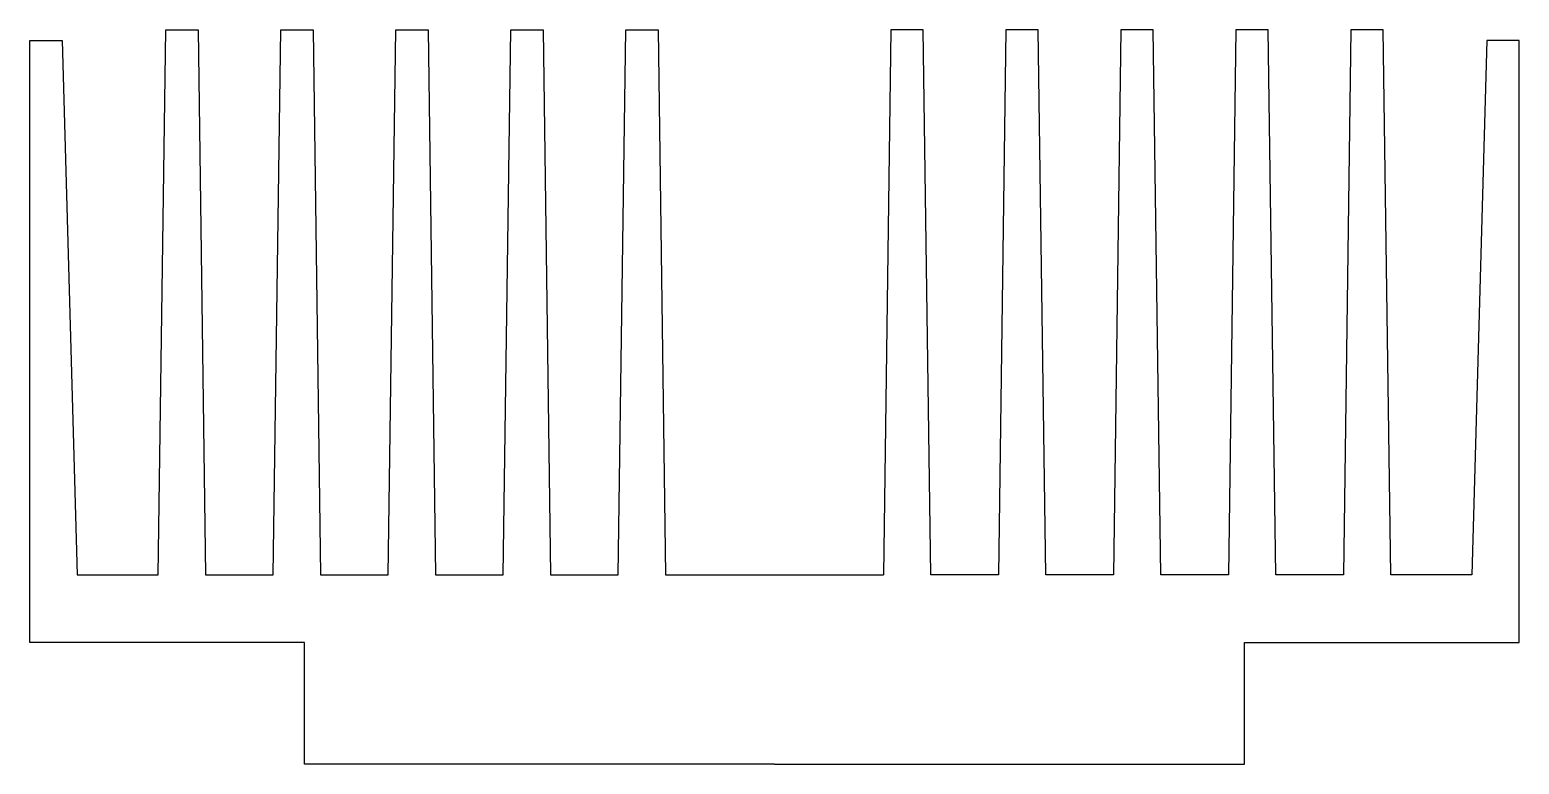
# Model space of a CAD drawing. Header units: millimetres. Extents: x -27.5 to 27.5, y 0 to 27.1.
import ezdxf

# ---------------------------------------------------------------- set-up
doc = ezdxf.new("R2010")
doc.units = ezdxf.units.MM
doc.layers.add('Sketch001', color=7, linetype='CONTINUOUS')

msp = doc.modelspace()

# ---------------------------------------------------------------- linework, layer by layer
at = {"layer": 'Sketch001'}
for p, q in [((-22.775, 7), (-22.5, 27.15)), ((-22.5, 27.15), (-21.3, 27.15)), ((-21.3, 27.15), (-21.025, 7)), ((-18.525, 7), (-18.25, 27.15)), ((-18.25, 27.15), (-17.05, 27.15)), ((-17.05, 27.15), (-16.775, 7)), ((-14.275, 7), (-14, 27.15)), ((-14, 27.15), (-12.8, 27.15)), ((-12.8, 27.15), (-12.525, 7)), ((-10.025, 7), (-9.75, 27.15)), ((-9.75, 27.15), (-8.55, 27.15)), ((-8.55, 27.15), (-8.275, 7)), ((-5.775, 7), (-5.5, 27.15)), ((-5.5, 27.15), (-4.3, 27.15)), ((-4.3, 27.15), (-4.025, 7)), ((4.3, 27.15), (4.025, 7)), ((5.5, 27.15), (4.3, 27.15)), ((5.775, 7), (5.5, 27.15)), ((8.55, 27.15), (8.275, 7)), ((9.75, 27.15), (8.55, 27.15)), ((10.025, 7), (9.75, 27.15)), ((12.8, 27.15), (12.525, 7)), ((14, 27.15), (12.8, 27.15)), ((14.275, 7), (14, 27.15)), ((17.05, 27.15), (16.775, 7)), ((18.25, 27.15), (17.05, 27.15)), ((18.525, 7), (18.25, 27.15)), ((21.3, 27.15), (21.025, 7)), ((22.5, 27.15), (21.3, 27.15)), ((22.775, 7), (22.5, 27.15)), ((-27.525, 4.5), (-27.525, 26.75)), ((-27.525, 26.75), (-26.325, 26.75)), ((-26.325, 26.75), (-25.775, 7)), ((26.325, 26.75), (25.775, 7)), ((27.525, 26.75), (26.325, 26.75)), ((27.525, 4.5), (27.525, 26.75)), ((-25.775, 7), (-22.775, 7)), ((-21.025, 7), (-18.525, 7)), ((-16.775, 7), (-14.275, 7)), ((-12.525, 7), (-10.025, 7)), ((-8.275, 7), (-5.775, 7)), ((-4.025, 7), (4.025, 7)), ((8.275, 7), (5.775, 7)), ((12.525, 7), (10.025, 7)), ((16.775, 7), (14.275, 7)), ((21.025, 7), (18.525, 7)), ((25.775, 7), (22.775, 7)), ((-17.375, 4.5), (-27.525, 4.5)), ((-17.375, 0), (-17.375, 4.5)), ((17.375, 4.5), (27.525, 4.5)), ((17.375, 0), (17.375, 4.5)), ((0, 0), (-17.375, 0)), ((0, 0), (17.375, 0))]:
    msp.add_line(p, q, dxfattribs=at)

doc.saveas('drawing.dxf')
